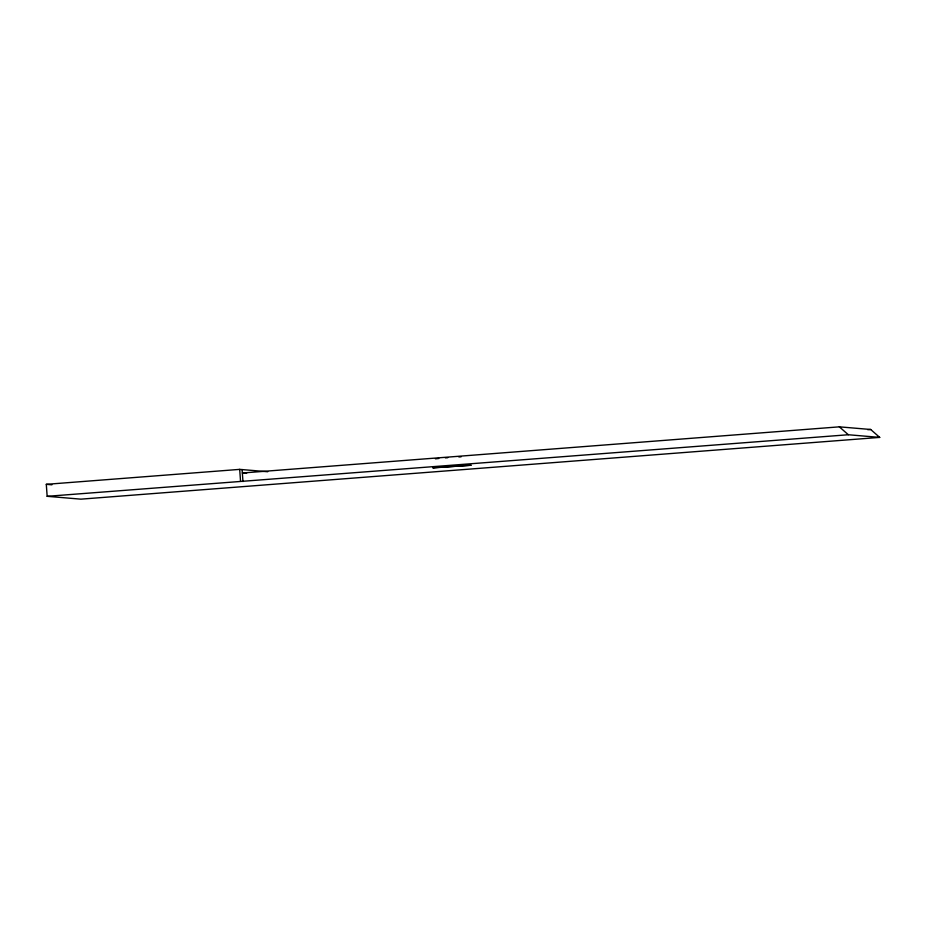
<?xml version="1.0" encoding="UTF-8"?>
<svg xmlns="http://www.w3.org/2000/svg" width="926" height="926" viewBox="0 0 926 926"><rect width="100%" height="100%" fill="white"/><g stroke="black" fill="none" stroke-linecap="round" stroke-linejoin="round"><path stroke-width="1.39" d="M435.44 458.833L438.785 458.474M445.371 457.895L447.767 457.71M246.617 473.36L242.346 473.001L839.338 426.84L870.683 429.49L879.7 437.396L80.909 499.16L47.157 496.313L46.3 484.333L239.695 469.378L267.741 471.739M867.789 429.71L870.683 429.49M47.157 496.313L848.355 434.745L879.7 437.396M458.833 456.946L461.079 456.819M46.3 484.333L51.925 484.807M839.338 426.84L848.355 434.745M242.103 469.575L242.959 481.555M239.695 469.378L240.552 481.358M433.796 467.676L432.778 467.896L471.207 465.234L433.796 467.676"/></g></svg>
